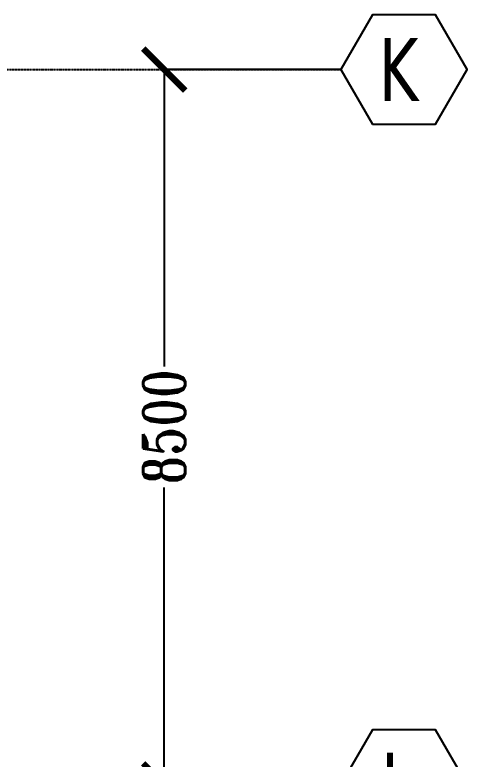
# Model space of a CAD drawing. Header units: millimetres. Extents: x -6598 to 74598, y -11659 to 33736.
# Drawn here: x 69226 to 74598, y 17300 to 26150 of the extents above; entities that cross this region are included whole.
import ezdxf
from ezdxf.enums import TextEntityAlignment as Align

# ---------------------------------------------------------------- set-up
doc = ezdxf.new("R2010")
doc.units = ezdxf.units.MM
doc.header["$LTSCALE"] = 0.95
doc.linetypes.add('DXK_LINE_DOT3', pattern=[5.9187, 2.979, -0.9799, 0.9799, -0.9799])
for name, color, linetype in [('COTAS', 8, 'Continuous'), ('HCB-EJES', 1, 'Continuous'), ('HCB-ROTULOS', 2, 'Continuous')]:
    doc.layers.add(name, color=color, linetype=linetype)
doc.styles.add('ROMANT', font='romant.shx', dxfattribs={"width": 0.8})
doc.styles.add('VERDANA', font='verdana.ttf')
doc.dimstyles.new('1.125', dxfattribs={"dimscale": 0, "dimtxt": 500, "dimasz": 500, "dimexe": 4, "dimexo": 4, "dimgap": 15, "dimtad": 0, "dimdec": 0, "dimzin": 4, "dimdsep": 46, "dimtxsty": 'ROMANT', "dimblk": 'ARCHTICK', "dimcen": -10, "dimclrd": 256, "dimclrt": 3, "dimadec": 0, "dimazin": 0, "dimtfac": 1, "dimtdec": 0, "dimtix": 1, "dimtmove": 0, "dimatfit": 0, "dimldrblk": 'OBLIQUE', "dimfxl": 0.05, "dimtolj": 1, "dimtzin": 0, "dimarcsym": 0})

# ---------------------------------------------------------------- blocks, each defined once
blk = doc.blocks.new('_ArchTick')
at = {"color": 0, "linetype": 'ByBlock', "const_width": 0.15}
blk.add_lwpolyline([(-0.5, -0.5), (0.5, 0.5)], dxfattribs=at)
blk = doc.blocks.new('*D59')
at = {"layer": 'COTAS', "color": 0, "lineweight": -2, "transparency": 16777216}
for p, q in [((73094.4, 25500), (70996.1, 25500)), ((73094.4, 17000), (70996.1, 17000))]:
    blk.add_line(p, q, dxfattribs=at)
at = {"layer": 'COTAS', "lineweight": -2, "transparency": 16777216}
for p, q in [((71000.1, 25500), (71000.1, 21969.8)), ((71000.1, 17000), (71000.1, 20530.2))]:
    blk.add_line(p, q, dxfattribs=at)
at = {"layer": 'Defpoints', "color": 0, "transparency": 16777216}
for p in [(71000.1, 25500), (73098.4, 25500), (73098.4, 17000)]:
    blk.add_point(p, dxfattribs=at)
at = {"layer": 'COTAS', "lineweight": -2, "transparency": 16777216, "xscale": 500, "yscale": 500, "zscale": 500}
for p, rotation in [((71000.1, 25500), 90), ((71000.1, 17000), 270)]:
    blk.add_blockref('_ArchTick', p, dxfattribs=dict(at, rotation=rotation))
at = {"layer": 'COTAS', "color": 3, "transparency": 16777216, "insert": (71000.1, 21250), "char_height": 500, "attachment_point": 5, "rotation": 90, "style": 'ROMANT'}
blk.add_mtext('\\A1;8500', dxfattribs=at)
blk = doc.blocks.new('_Oblique')
at = {"color": 0, "linetype": 'ByBlock', "lineweight": -2}
blk.add_line((-0.5, -0.5), (0.5, 0.5), dxfattribs=at)

msp = doc.modelspace()

# ---------------------------------------------------------------- linework, layer by layer
at = {"layer": 'HCB-EJES', "linetype": 'DXK_LINE_DOT3'}
msp.add_line((-5098.2, 25500), (73098.4, 25500), dxfattribs=at)
at = {"layer": 'HCB-ROTULOS'}
for points in [[(73473.4, 24850.5), (74223.4, 24850.5), (74598.4, 25500), (74223.4, 26149.5), (73473.4, 26149.5), (73098.4, 25500)], [(73473.4, 16350.5), (74223.4, 16350.5), (74598.4, 17000), (74223.4, 17649.5), (73473.4, 17649.5), (73098.4, 17000)]]:
    msp.add_lwpolyline(points, close=True, dxfattribs=at)

# ---------------------------------------------------------------- texts
at = {"layer": 'HCB-ROTULOS', "color": 4, "style": 'VERDANA', "width": 0.7}
for s, p in [('K', (73783.9, 25500)), ('L', (73777.9, 17000))]:
    msp.add_text(s, height=750, dxfattribs=at).set_placement(p, align=Align.MIDDLE_CENTER)

# ---------------------------------------------------------------- dimensions: what is measured, and where the dimension line sits
at = {"layer": 'COTAS'}
dim = msp.add_linear_dim(base=(71000.1, 25500), p1=(73098.4, 17000), p2=(73098.4, 25500), angle=270, dimstyle='1.125', override={"dimscale": 1}, dxfattribs=at)
dim.commit()
dim.dimension.update_dxf_attribs({"geometry": '*D59', "text_midpoint": (71000.1, 21250)})

doc.saveas('drawing.dxf')
